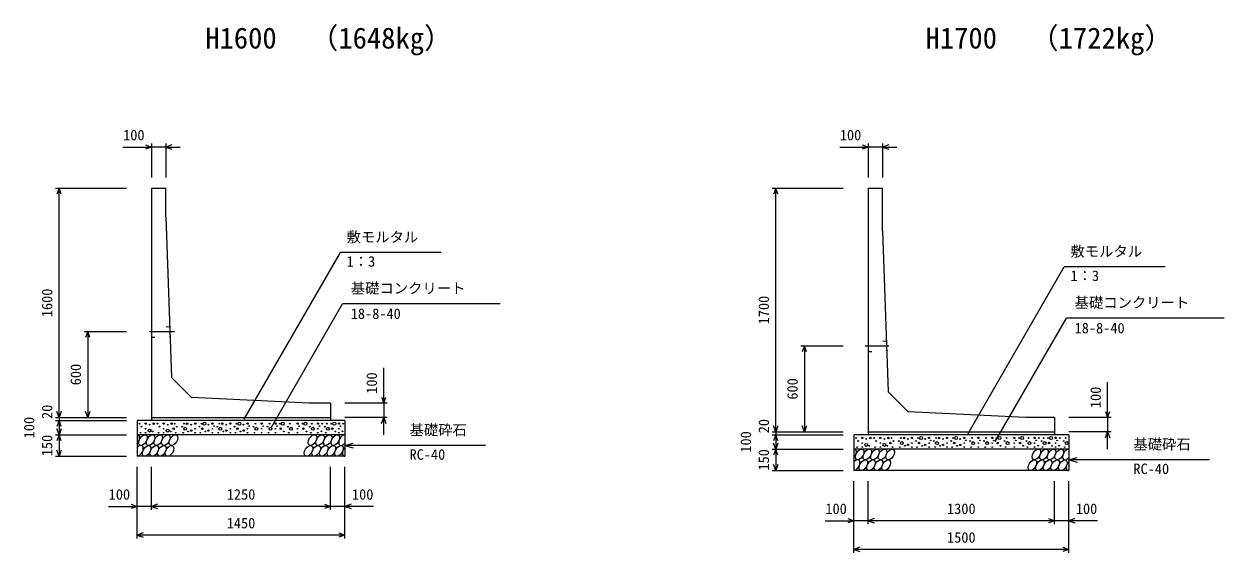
# Model space of a CAD drawing. Units: millimetres, scale not verified. Extents: x -67200 to 67200, y -23760 to 23760.
# Drawn here: x 14497 to 22869, y 5149 to 8840 of the extents above; entities that cross this region are included whole.
import ezdxf
from ezdxf.enums import TextEntityAlignment as Align

# ---------------------------------------------------------------- set-up
doc = ezdxf.new("R2010")
doc.units = ezdxf.units.MM
doc.header["$LTSCALE"] = 80
doc.linetypes.add('CHAIN1', pattern=[8, 5, -1, 1, -1])
doc.linetypes.add('DOTTED', pattern=[1.75, 0.25, -1.5])
for name, color, linetype, lineweight in [('0-0_CENTER', 7, 'CHAIN1', 25), ('0-1_DIM', 7, 'Continuous', 25), ('0-3_HATCH', 6, 'Continuous', 25), ('0-6_OUTLINE', 1, 'Continuous', 25), ('0-7_OUTLINE2', 4, 'DOTTED', 25), ('0-8_TXT', 7, 'Continuous', 25)]:
    doc.layers.add(name, color=color, linetype=linetype, lineweight=lineweight)
doc.styles.add('ＭＳ ゴシック', font='')
doc.styles.get('ＭＳ ゴシック').set_extended_font_data('MS Gothic')

msp = doc.modelspace()

# ---------------------------------------------------------------- linework, layer by layer
at = {"layer": '0-0_CENTER'}
for p, q in [((15372.71, 6694.21), (15545.79, 6694.21)), ((20365.16, 6594.21), (20531.7, 6594.21))]:
    msp.add_line(p, q, dxfattribs=at)
at = {"layer": '0-1_DIM'}
for p, q in [((15187.42, 7981.1), (15386.96, 7981.1)), ((15386.96, 8006.1), (15386.96, 7769.21)), ((15486.96, 7981.1), (15386.96, 7981.1)), ((15486.96, 8006.1), (15486.96, 7769.21)), ((15486.96, 7981.1), (15586.96, 7981.1)), ((20187.78, 7981.1), (20387.32, 7981.1)), ((20387.32, 8006.1), (20387.32, 7769.21)), ((20487.32, 7981.1), (20387.32, 7981.1)), ((20487.32, 8006.1), (20487.32, 7769.21)), ((20487.32, 7981.1), (20587.32, 7981.1)), ((14716.25, 7694.21), (15211.25, 7694.21)), ((14741.25, 6094.21), (14741.25, 7694.21)), ((19716.61, 7694.21), (20211.61, 7694.21)), ((19741.61, 5994.21), (19741.61, 7694.21)), ((16033.39, 6082.31), (16704.66, 7244.99)), ((17407.08, 7244.99), (16704.66, 7244.99)), ((21083.75, 5982.31), (21755.02, 7144.99)), ((22457.44, 7144.99), (21755.02, 7144.99)), ((16222.88, 6027.92), (16719.14, 6887.48)), ((17818.69, 6887.48), (16719.14, 6887.48)), ((21273.23, 5927.92), (21769.5, 6787.48)), ((22869.05, 6787.48), (21769.5, 6787.48)), ((14916.25, 6694.21), (15211.25, 6694.21)), ((14941.25, 6694.21), (14941.25, 6094.21)), ((19916.61, 6594.21), (20211.61, 6594.21)), ((19941.61, 6594.21), (19941.61, 5994.21)), ((17006.25, 6194.21), (17006.25, 6441.9)), ((22056.61, 6094.21), (22056.61, 6341.9)), ((17031.25, 6194.21), (16736.25, 6194.21)), ((17006.25, 6194.21), (17006.25, 6094.21)), ((14716.25, 6094.21), (15211.25, 6094.21)), ((14716.25, 6074.21), (15211.25, 6074.21)), ((14741.25, 6094.21), (14741.25, 6074.21)), ((14741.25, 6074.21), (14741.25, 5974.21)), ((17031.25, 6094.21), (16736.25, 6094.21)), ((17006.25, 5974.21), (17006.25, 6094.21)), ((22081.61, 6094.21), (21786.61, 6094.21)), ((22056.61, 6094.21), (22056.61, 5994.21)), ((14716.25, 5974.21), (15211.25, 5974.21)), ((14741.25, 5974.21), (14741.25, 5824.21)), ((19716.61, 5994.21), (20211.61, 5994.21)), ((19716.61, 5974.21), (20211.61, 5974.21)), ((19741.61, 5994.21), (19741.61, 5974.21)), ((19741.61, 5974.21), (19741.61, 5874.21)), ((22081.61, 5994.21), (21786.61, 5994.21)), ((22056.61, 5874.21), (22056.61, 5994.21)), ((16736.25, 5899.21), (16794.21, 5914.74)), ((17716.57, 5899.21), (16736.25, 5899.21)), ((16736.25, 5899.21), (16794.21, 5883.68)), ((19716.61, 5874.21), (20211.61, 5874.21)), ((19741.61, 5874.21), (19741.61, 5724.21)), ((14716.25, 5824.21), (15211.25, 5824.21)), ((21786.61, 5799.21), (21844.56, 5814.74)), ((22766.93, 5799.21), (21786.61, 5799.21)), ((21786.61, 5799.21), (21844.56, 5783.68)), ((15286.25, 5249.21), (15286.25, 5749.21)), ((15386.25, 5449.21), (15386.25, 5749.21)), ((16636.25, 5449.21), (16636.25, 5749.21)), ((16636.25, 5449.21), (16636.25, 5749.21)), ((16736.25, 5249.21), (16736.25, 5749.21)), ((19716.61, 5724.21), (20211.61, 5724.21)), ((20286.61, 5149.21), (20286.61, 5649.21)), ((20386.61, 5349.21), (20386.61, 5649.21)), ((21686.61, 5349.21), (21686.61, 5649.21)), ((21686.61, 5349.21), (21686.61, 5649.21)), ((21786.61, 5149.21), (21786.61, 5649.21)), ((15086.71, 5474.21), (15286.25, 5474.21)), ((15386.25, 5474.21), (15286.25, 5474.21)), ((16636.25, 5474.21), (15386.25, 5474.21)), ((16736.25, 5474.21), (16636.25, 5474.21)), ((16935.79, 5474.21), (16736.25, 5474.21)), ((20087.06, 5374.21), (20286.61, 5374.21)), ((20386.61, 5374.21), (20286.61, 5374.21)), ((21686.61, 5374.21), (20386.61, 5374.21)), ((21786.61, 5374.21), (21686.61, 5374.21)), ((21986.15, 5374.21), (21786.61, 5374.21)), ((16736.25, 5274.21), (15286.25, 5274.21)), ((21786.61, 5174.21), (20286.61, 5174.21))]:
    msp.add_line(p, q, dxfattribs=at)
for points in [[(15344.68, 7996.49), (15386.96, 7981.1), (15344.68, 7965.71)], [(15529.25, 7996.49), (15486.96, 7981.1), (15529.25, 7965.71)], [(20345.04, 7996.49), (20387.32, 7981.1), (20345.04, 7965.71)], [(20529.61, 7996.49), (20487.32, 7981.1), (20529.61, 7965.71)], [(14756.64, 7651.92), (14741.25, 7694.21), (14725.86, 7651.92)], [(19757, 7651.92), (19741.61, 7694.21), (19726.22, 7651.92)], [(14956.64, 6651.92), (14941.25, 6694.21), (14925.86, 6651.92)], [(19957, 6551.92), (19941.61, 6594.21), (19926.22, 6551.92)], [(16990.86, 6236.49), (17006.25, 6194.21), (17021.64, 6236.49)], [(14756.64, 6136.49), (14741.25, 6094.21), (14725.86, 6136.49)], [(14956.64, 6136.49), (14941.25, 6094.21), (14925.86, 6136.49)], [(22041.22, 6136.49), (22056.61, 6094.21), (22072, 6136.49)], [(14756.64, 6031.92), (14741.25, 6074.21), (14725.86, 6031.92)], [(16990.86, 6051.92), (17006.25, 6094.21), (17021.64, 6051.92)], [(19757, 6036.49), (19741.61, 5994.21), (19726.22, 6036.49)], [(19957, 6036.49), (19941.61, 5994.21), (19926.22, 6036.49)], [(14756.64, 6016.49), (14741.25, 5974.21), (14725.86, 6016.49)], [(14756.64, 5931.92), (14741.25, 5974.21), (14725.86, 5931.92)], [(19757, 5931.92), (19741.61, 5974.21), (19726.22, 5931.92)], [(22041.22, 5951.92), (22056.61, 5994.21), (22072, 5951.92)], [(14756.64, 5866.49), (14741.25, 5824.21), (14725.86, 5866.49)], [(19757, 5916.49), (19741.61, 5874.21), (19726.22, 5916.49)], [(19757, 5831.92), (19741.61, 5874.21), (19726.22, 5831.92)], [(19757, 5766.49), (19741.61, 5724.21), (19726.22, 5766.49)], [(15243.96, 5489.6), (15286.25, 5474.21), (15243.96, 5458.82)], [(15428.54, 5489.6), (15386.25, 5474.21), (15428.54, 5458.82)], [(16593.96, 5489.6), (16636.25, 5474.21), (16593.96, 5458.82)], [(16778.54, 5489.6), (16736.25, 5474.21), (16778.54, 5458.82)], [(20244.32, 5389.6), (20286.61, 5374.21), (20244.32, 5358.82)], [(20428.89, 5389.6), (20386.61, 5374.21), (20428.89, 5358.82)], [(21644.32, 5389.6), (21686.61, 5374.21), (21644.32, 5358.82)], [(21828.89, 5389.6), (21786.61, 5374.21), (21828.89, 5358.82)], [(15328.54, 5289.6), (15286.25, 5274.21), (15328.54, 5258.82)], [(16693.96, 5289.6), (16736.25, 5274.21), (16693.96, 5258.82)], [(20328.89, 5189.6), (20286.61, 5174.21), (20328.89, 5158.82)], [(21744.32, 5189.6), (21786.61, 5174.21), (21744.32, 5158.82)]]:
    msp.add_lwpolyline(points, dxfattribs=at)
at = {"layer": '0-3_HATCH'}
for centre, radius in [((15302.22, 6051.38), 2.5), ((15316.24, 6030.37), 2.5), ((15345.11, 6052.26), 5), ((15373.15, 6044.38), 2.5), ((15401.19, 6051.38), 5), ((15428.32, 6051.38), 2.5), ((15442.34, 6030.37), 2.5), ((15471.22, 6052.26), 5), ((15499.26, 6044.38), 2.5), ((15527.29, 6051.38), 5), ((15548.32, 6051.38), 2.5), ((15562.34, 6030.37), 2.5), ((15600.16, 6030.37), 2.5), ((15614.18, 6051.38), 2.5), ((15635.21, 6051.38), 5), ((15663.24, 6044.38), 2.5), ((15691.28, 6052.26), 5), ((15720.16, 6030.37), 2.5), ((15734.18, 6051.38), 2.5), ((15755.21, 6051.38), 10), ((15783.24, 6044.38), 2.5), ((15811.28, 6052.26), 5), ((15822.62, 6034.69), 2.5), ((15845.38, 6030.37), 2.5), ((15859.4, 6051.38), 2.5), ((15880.43, 6051.38), 5), ((15908.47, 6044.38), 2.5), ((15936.51, 6052.26), 5), ((15965.38, 6030.37), 2.5), ((15979.4, 6051.38), 2.5), ((16000.43, 6051.38), 10), ((16028.47, 6044.38), 2.5), ((16056.51, 6052.26), 5), ((16067.85, 6034.69), 2.5), ((16097.31, 6030.37), 2.5), ((16111.33, 6051.38), 2.5), ((16154.95, 6052.26), 5), ((16166.29, 6034.69), 2.5), ((16195.75, 6030.37), 2.5), ((16209.76, 6051.38), 2.5), ((16251.94, 6052.26), 5), ((16263.28, 6034.69), 2.5), ((16281.64, 6051.38), 2.5), ((16302.67, 6051.38), 10), ((16338.02, 6030.37), 2.5), ((16352.04, 6051.38), 2.5), ((16405.33, 6052.26), 5), ((16416.67, 6034.69), 2.5), ((16439.3, 6051.38), 2.5), ((16460.33, 6051.38), 10), ((16490.99, 6030.37), 2.5), ((16505.01, 6051.38), 2.5), ((16547.19, 6052.26), 5), ((16558.53, 6034.69), 2.5), ((16576.88, 6051.38), 2.5), ((16596.12, 6030.37), 2.5), ((16610.14, 6051.38), 2.5), ((16640.92, 6051.38), 2.5), ((16661.96, 6051.38), 10), ((16693.72, 6052.26), 5), ((16705.06, 6034.69), 2.5), ((16723.42, 6051.38), 2.5), ((15309.23, 5988.35), 2.5), ((15345.11, 6016.37), 2.5), ((15345.11, 5988.35), 2.5), ((15373.15, 6003.23), 10), ((15394.18, 5996.23), 2.5), ((15435.33, 5988.35), 2.5), ((15471.22, 6016.37), 2.5), ((15471.22, 5988.35), 2.5), ((15499.26, 6003.23), 10), ((15520.28, 5996.23), 2.5), ((15541.31, 6016.37), 5), ((15555.33, 5988.35), 2.5), ((15607.17, 5988.35), 2.5), ((15621.19, 6016.37), 10), ((15642.22, 5996.23), 2.5), ((15663.24, 6003.23), 5), ((15691.28, 6016.37), 2.5), ((15691.28, 5988.35), 2.5), ((15727.17, 5988.35), 2.5), ((15741.19, 6016.37), 5), ((15762.22, 5996.23), 2.5), ((15783.24, 6003.23), 5), ((15811.28, 6016.37), 2.5), ((15811.28, 5988.35), 2.5), ((15852.39, 5988.35), 2.5), ((15866.41, 6016.37), 10), ((15887.44, 5996.23), 2.5), ((15908.47, 6003.23), 5), ((15936.51, 6016.37), 2.5), ((15936.51, 5988.35), 2.5), ((15972.39, 5988.35), 2.5), ((15986.41, 6016.37), 5), ((16007.44, 5996.23), 2.5), ((16028.47, 6003.23), 5), ((16056.51, 6016.37), 2.5), ((16056.51, 5988.35), 2.5), ((16104.32, 5988.35), 2.5), ((16118.34, 6016.37), 10), ((16154.95, 6016.37), 2.5), ((16154.95, 5988.35), 2.5), ((16202.76, 5988.35), 2.5), ((16216.78, 6016.37), 10), ((16251.94, 6016.37), 2.5), ((16251.94, 5988.35), 2.5), ((16288.65, 6016.37), 5), ((16309.68, 5996.23), 2.5), ((16345.03, 5988.35), 2.5), ((16359.05, 6016.37), 10), ((16405.33, 6016.37), 2.5), ((16405.33, 5988.35), 2.5), ((16446.31, 6016.37), 5), ((16467.34, 5996.23), 2.5), ((16498, 5988.35), 2.5), ((16512.02, 6016.37), 10), ((16547.19, 6016.37), 2.5), ((16547.19, 5988.35), 2.5), ((16571.84, 5998.02), 2.5), ((16603.13, 5988.35), 2.5), ((16617.15, 6016.37), 10), ((16647.94, 6016.37), 5), ((16668.96, 5996.23), 2.5), ((16693.72, 6016.37), 2.5), ((16693.72, 5988.35), 2.5), ((16718.38, 5998.02), 2.5), ((20302.58, 5951.38), 2.5), ((20345.47, 5952.26), 5), ((20373.51, 5944.38), 2.5), ((20401.54, 5951.38), 5), ((20428.68, 5951.38), 2.5), ((20471.57, 5952.26), 5), ((20499.61, 5944.38), 2.5), ((20527.65, 5951.38), 5), ((20548.68, 5951.38), 2.5), ((20614.53, 5951.38), 2.5), ((20635.57, 5951.38), 5), ((20663.6, 5944.38), 2.5), ((20691.64, 5952.26), 5), ((20734.53, 5951.38), 2.5), ((20755.57, 5951.38), 10), ((20783.6, 5944.38), 2.5), ((20811.64, 5952.26), 5), ((20859.76, 5951.38), 2.5), ((20880.79, 5951.38), 5), ((20908.83, 5944.38), 2.5), ((20936.87, 5952.26), 5), ((20979.76, 5951.38), 2.5), ((21000.79, 5951.38), 10), ((21028.83, 5944.38), 2.5), ((21056.87, 5952.26), 5), ((21111.68, 5951.38), 2.5), ((21155.3, 5952.26), 5), ((21210.12, 5951.38), 2.5), ((21252.3, 5952.26), 5), ((21281.99, 5951.38), 2.5), ((21303.03, 5951.38), 10), ((21352.39, 5951.38), 2.5), ((21405.69, 5952.26), 5), ((21439.65, 5951.38), 2.5), ((21460.69, 5951.38), 10), ((21505.37, 5951.38), 2.5), ((21547.54, 5952.26), 5), ((21577.24, 5951.38), 2.5), ((21610.49, 5951.38), 2.5), ((21641.28, 5951.38), 2.5), ((21662.31, 5951.38), 10), ((21694.08, 5952.26), 5), ((21723.78, 5951.38), 2.5), ((21764.79, 5951.38), 2.5), ((20309.58, 5888.35), 2.5), ((20316.59, 5930.37), 2.5), ((20345.47, 5916.37), 2.5), ((20345.47, 5888.35), 2.5), ((20373.51, 5903.23), 10), ((20394.54, 5896.23), 2.5), ((20435.69, 5888.35), 2.5), ((20442.7, 5930.37), 2.5), ((20471.57, 5916.37), 2.5), ((20471.57, 5888.35), 2.5), ((20499.61, 5903.23), 10), ((20520.64, 5896.23), 2.5), ((20541.67, 5916.37), 5), ((20555.69, 5888.35), 2.5), ((20562.7, 5930.37), 2.5), ((20600.52, 5930.37), 2.5), ((20607.53, 5888.35), 2.5), ((20621.55, 5916.37), 10), ((20642.57, 5896.23), 2.5), ((20663.6, 5903.23), 5), ((20691.64, 5916.37), 2.5), ((20691.64, 5888.35), 2.5), ((20720.52, 5930.37), 2.5), ((20727.53, 5888.35), 2.5), ((20741.55, 5916.37), 5), ((20762.57, 5896.23), 2.5), ((20783.6, 5903.23), 5), ((20811.64, 5916.37), 2.5), ((20811.64, 5888.35), 2.5), ((20822.98, 5934.69), 2.5), ((20845.74, 5930.37), 2.5), ((20852.75, 5888.35), 2.5), ((20866.77, 5916.37), 10), ((20887.8, 5896.23), 2.5), ((20908.83, 5903.23), 5), ((20936.87, 5916.37), 2.5), ((20936.87, 5888.35), 2.5), ((20965.74, 5930.37), 2.5), ((20972.75, 5888.35), 2.5), ((20986.77, 5916.37), 5), ((21007.8, 5896.23), 2.5), ((21028.83, 5903.23), 5), ((21056.87, 5916.37), 2.5), ((21056.87, 5888.35), 2.5), ((21068.2, 5934.69), 2.5), ((21097.66, 5930.37), 2.5), ((21104.67, 5888.35), 2.5), ((21118.69, 5916.37), 10), ((21155.3, 5916.37), 2.5), ((21155.3, 5888.35), 2.5), ((21166.64, 5934.69), 2.5), ((21196.1, 5930.37), 2.5), ((21203.11, 5888.35), 2.5), ((21217.13, 5916.37), 10), ((21252.3, 5916.37), 2.5), ((21252.3, 5888.35), 2.5), ((21263.64, 5934.69), 2.5), ((21289.01, 5916.37), 5), ((21310.03, 5896.23), 2.5), ((21338.37, 5930.37), 2.5), ((21345.38, 5888.35), 2.5), ((21359.4, 5916.37), 10), ((21405.69, 5916.37), 2.5), ((21405.69, 5888.35), 2.5), ((21417.03, 5934.69), 2.5), ((21446.67, 5916.37), 5), ((21467.69, 5896.23), 2.5), ((21491.35, 5930.37), 2.5), ((21498.36, 5888.35), 2.5), ((21512.38, 5916.37), 10), ((21547.54, 5916.37), 2.5), ((21547.54, 5888.35), 2.5), ((21558.88, 5934.69), 2.5), ((21572.2, 5898.02), 2.5), ((21596.48, 5930.37), 2.5), ((21603.49, 5888.35), 2.5), ((21617.51, 5916.37), 10), ((21648.29, 5916.37), 5), ((21669.32, 5896.23), 2.5), ((21694.08, 5916.37), 2.5), ((21694.08, 5888.35), 2.5), ((21705.42, 5934.69), 2.5), ((21718.74, 5898.02), 2.5), ((21750.77, 5930.37), 2.5), ((21757.78, 5888.35), 2.5), ((21771.8, 5916.37), 10)]:
    msp.add_circle(centre, radius, dxfattribs=at)
for centre, start_param, end_param in [((15273.89, 5936.7), 4.385593, 6.6745444), ((16722.39, 5936.7), 0.3357715, 4.4411806), ((15299.21, 5861.71), 3.5111464, 7.548991), ((16747.71, 5861.71), 1.2110787, 3.5658734), ((20274.24, 5836.7), 4.385593, 6.6745444), ((21772.75, 5836.7), 0.3357715, 4.4411806), ((20299.56, 5761.71), 3.5111464, 7.548991), ((21798.07, 5761.71), 1.2110787, 3.5658734)]:
    msp.add_ellipse(centre, major_axis=(21.81, 35.31), ratio=0.5792, start_param=start_param, end_param=end_param, dxfattribs=at)
for centre in [(15327.09, 5936.7), (15380.3, 5936.7), (15433.51, 5936.7), (15486.72, 5936.7), (15539.93, 5936.7), (16509.56, 5936.7), (16562.76, 5936.7), (16615.97, 5936.7), (16669.18, 5936.7), (15352.41, 5861.71), (15405.62, 5861.71), (15458.83, 5861.71), (15512.04, 5861.71), (16481.67, 5861.71), (16534.88, 5861.71), (16588.09, 5861.71), (16641.29, 5861.71), (16694.5, 5861.71), (20327.45, 5836.7), (20380.66, 5836.7), (20433.87, 5836.7), (20487.08, 5836.7), (20540.29, 5836.7), (21559.91, 5836.7), (21613.12, 5836.7), (21666.33, 5836.7), (21719.54, 5836.7), (20352.77, 5761.71), (20405.98, 5761.71), (20459.19, 5761.71), (20512.4, 5761.71), (21532.02, 5761.71), (21585.23, 5761.71), (21638.44, 5761.71), (21691.65, 5761.71), (21744.86, 5761.71)]:
    msp.add_ellipse(centre, major_axis=(21.81, 35.31), ratio=0.5792, dxfattribs=at)
at = {"layer": '0-6_OUTLINE'}
for p, q in [((15386.25, 7694.21), (15486.25, 7694.21)), ((15386.25, 7694.21), (15386.25, 6074.21)), ((15486.25, 7494.21), (15486.25, 7694.21)), ((20386.61, 7694.21), (20486.61, 7694.21)), ((20386.61, 7694.21), (20386.61, 5974.21)), ((20486.61, 7394.21), (20486.61, 7694.21)), ((15486.25, 7494.21), (15526.25, 6374.21)), ((20486.61, 7394.21), (20526.61, 6274.21)), ((16636.25, 6194.21), (16486.25, 6194.21)), ((16636.25, 6194.21), (16636.25, 6074.21)), ((15386.25, 6094.21), (16636.25, 6094.21)), ((16736.25, 6074.21), (16736.25, 5824.21)), ((21686.61, 6094.21), (21486.61, 6094.21)), ((21686.61, 6094.21), (21686.61, 5974.21)), ((16736.25, 5974.21), (15286.25, 5974.21)), ((20386.61, 5994.21), (21686.61, 5994.21)), ((21786.61, 5974.21), (21786.61, 5724.21)), ((21786.61, 5874.21), (20286.61, 5874.21)), ((16736.25, 5824.21), (15286.25, 5824.21)), ((21786.61, 5724.21), (20286.61, 5724.21))]:
    msp.add_line(p, q, dxfattribs=at)
for points in [[(16486.25, 6194.21), (15666.25, 6234.21), (15526.25, 6374.21)], [(21486.61, 6094.21), (20666.61, 6134.21), (20526.61, 6274.21)], [(16736.25, 6074.21), (15286.25, 6074.21), (15286.25, 5824.21)], [(21786.61, 5974.21), (20286.61, 5974.21), (20286.61, 5724.21)]]:
    msp.add_lwpolyline(points, dxfattribs=at)
at = {"layer": '0-7_OUTLINE2'}
for p, q in [((15390.75, 6734.21), (15386.25, 6738.71)), ((15509.25, 6724.21), (15390.75, 6734.21)), ((15509.25, 6724.21), (15513.59, 6728.71)), ((15516.05, 6659.71), (15511.39, 6664.21)), ((20391.11, 6634.21), (20386.61, 6638.71)), ((20509.6, 6624.21), (20391.11, 6634.21)), ((20509.6, 6624.21), (20513.95, 6628.71)), ((20516.41, 6559.71), (20511.75, 6564.21))]:
    msp.add_line(p, q, dxfattribs=at)
for points in [[(15386.25, 6649.71), (15390.75, 6654.21), (15511.39, 6664.21)], [(20386.61, 6549.71), (20391.11, 6554.21), (20511.75, 6564.21)]]:
    msp.add_lwpolyline(points, dxfattribs=at)

# ---------------------------------------------------------------- texts
at = {"layer": '0-1_DIM', "style": 'ＭＳ ゴシック'}
for s, p in [('100', (15188.32, 8006.1)), ('100', (20188.68, 8006.1)), ('敷モルタル', (16747.52, 7294.99)), ('敷モルタル', (21797.87, 7194.99)), ('1：3', (16747.52, 7124.87)), ('1：3', (21797.87, 7024.87)), ('基礎コンクリート', (16776.4, 6937.48)), ('基礎コンクリート', (21826.76, 6837.48)), ('18-8-40', (16776.4, 6759.85)), ('18-8-40', (21826.76, 6659.85)), ('基礎砕石', (17186.5, 5949.21)), ('基礎砕石', (22236.86, 5849.21)), ('RC-40', (17186.5, 5777.83)), ('RC-40', (22236.86, 5677.83)), ('100', (15087.61, 5499.21)), ('1250', (15911.25, 5499.21)), ('100', (16784.89, 5499.21)), ('100', (20087.97, 5399.21)), ('1300', (20936.61, 5399.21)), ('100', (21835.25, 5399.21)), ('1450', (15911.25, 5299.21)), ('1500', (20936.61, 5199.21))]:
    msp.add_text(s, height=73.31, dxfattribs=at).set_placement(p, align=Align.BOTTOM_LEFT)
for s, p in [('1600', (14716.25, 6794.21)), ('1700', (19716.61, 6744.21)), ('600', (14916.25, 6319.21)), ('100', (16981.25, 6259.85)), ('600', (19916.61, 6219.21)), ('100', (22031.61, 6159.85)), ('20', (14716.25, 6084.27)), ('100', (14591.25, 5949.21)), ('20', (19716.61, 5984.27)), ('150', (14716.25, 5824.21)), ('100', (19591.61, 5849.21)), ('150', (19716.61, 5724.21))]:
    msp.add_text(s, height=73.31, rotation=90, dxfattribs=at).set_placement(p, align=Align.BOTTOM_LEFT)
at = {"layer": '0-8_TXT', "style": 'ＭＳ ゴシック'}
for s, p in [('H1600', (15761.25, 8624.45)), ('（1648kg）', (16489.87, 8624.45)), ('H1700', (20786.61, 8624.45)), ('（1722kg）', (21515.22, 8624.45))]:
    msp.add_text(s, height=146.6, dxfattribs=at).set_placement(p, align=Align.BOTTOM_LEFT)

doc.saveas('drawing.dxf')
